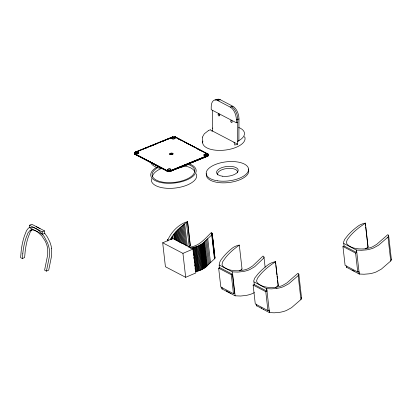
<?xml version="1.0" encoding="UTF-8"?>
<svg xmlns="http://www.w3.org/2000/svg" width="412" height="412" viewBox="0 0 412 412"><rect width="100%" height="100%" fill="white"/><g stroke="black" fill="none" stroke-linecap="round" stroke-linejoin="round"><path stroke-width="0.62" d="M135.666 154.691L134.729 154.134L134.286 153.104L134.775 154.191L135.739 154.691L135.064 154.438L134.935 153.748L134.487 153.542L134.415 152.708L135.316 152.049L171.804 137.232L173.905 136.835L175.764 137.191L208.055 154.32M206.711 156.627L208.081 155.695L208.359 154.479L207.988 155.829L206.747 156.539L207.597 156.21L208.081 155.206L207.679 156.153L206.494 156.555L207.226 156.442L208.008 155.267L207.622 156.194L206.551 156.581M211.845 131.186A21.506 8.225 0.2 0 1 212.458 131.042L212.571 110.524M236.37 122.781L236.38 119.82A10.408 5.722 74.4 0 0 230.164 107.063L217.51 100.461A10.403 5.722 74.4 0 0 211.217 106.687L211.202 109.644L236.37 122.781L237.739 122.4M216.532 99.719A10.269 5.65 74.4 0 1 220.255 99.694L232.904 106.301A10.279 5.655 74.4 0 1 238.975 118.975L238.878 140.647L237.657 141.316L237.667 144.2A21.506 8.225 0.2 0 1 234.696 145.029L234.706 143.932A1.416 0.778 74.4 0 0 233.877 142.166M170.48 170.62C170.367 172.597 168.513 170.578 170.856 170.486L207.669 155.509M169.409 171.624C169.157 172.165 166.572 170.105 167.195 171.145C168.518 172.52 169.152 170.213 168.951 171.613M208.106 155.648L208.359 154.649L208.153 155.582L206.819 156.385L208.075 155.705L208.23 154.237M207.936 155.334C207.818 156.756 208.688 153.712 208.271 154.778M204.445 152.414L208.178 154.176L208.153 155.582L206.567 156.524M169.641 170.81C168.534 171.454 170.826 171.907 170.347 170.661M170.856 170.486C171.129 171.407 169.62 171.948 170.074 170.728M170.733 170.532C171.062 171.562 169.044 172.144 169.492 170.831M170.027 171.531L169.744 171.541L207.03 156.529L207.231 155.721M169.667 171.413L169.785 170.784M169.929 170.759C169.62 171.799 170.918 171.407 170.609 170.578M207.349 155.669L207.133 156.483M134.291 153.043L135.383 154.613M134.827 154.243C132.829 152.136 136.918 155.777 134.894 154.294M134.961 153.908L134.374 152.775L134.951 154.17L168.992 171.66M134.904 153.8C134.121 152.96 134.801 154.835 135.471 154.613M134.935 154.067C133.467 152.069 135.641 155.509 134.353 153.465M134.915 154.232C133.766 152.291 136.408 155.741 135.265 154.536M207.947 155.885C207.725 155.787 206.211 157.296 207.442 155.921M208.184 155.401L208.312 155.108L207.797 155.993L207.015 156.194L207.787 155.927L208.323 154.902M207.962 155.741L208.142 155.103L207.504 156.277M208.24 155.2C207.396 156.575 206.865 156.452 208.039 155.762M208.374 154.613L208.312 155.169L208.374 154.675M175.677 137.145L175.579 137.103M207.566 155.566C207.766 156.117 206.834 156.606 207.262 155.932M169.291 171.624C168.941 170.094 169.538 172.211 168.693 171.377C167.638 169.538 167.828 172.602 168.184 170.862M207.905 153.964L207.895 154.309L205.001 152.795M175.476 137.062L175.471 137.407L175.368 137.026M175.131 136.964L175.131 137.402L175.012 136.933M22.82 253.215A100.636 49.837 66.8 0 1 26.09 237.781L28.073 232.795L29.978 230.519A14.425 7.143 66.8 0 1 30.606 230.195L31.497 229.968A19.596 9.703 66.8 0 1 32.883 229.937L34.979 230.524A21.542 10.666 66.8 0 1 37.832 232.131L41.895 235.999L45.057 240.819A14.09 6.978 66.8 0 1 46.159 243.229A13.673 6.772 66.8 0 1 47.72 248.956L47.725 254.734L44.594 270.154L46.432 271.111L49.409 256.413L49.394 249.718A16.537 8.189 66.8 0 0 47.504 242.786L44.13 236.447L39.485 231.122A23.865 11.819 66.8 0 0 37.059 229.263A24.323 12.046 66.8 0 0 35.623 228.433A24.596 12.18 66.8 0 0 34.551 227.939L32.63 227.357L29.515 227.573A17.659 8.745 66.8 0 0 28.304 228.289L26.553 230.576L24.493 235.757A103.484 51.248 66.8 0 0 21.125 251.624L20.6 257.629L22.351 258.54L22.82 253.215M167.499 240.732C170.903 232.306 178.499 224.216 187.481 221.61C181.409 226.44 173.91 232.023 170.439 239.64M221.95 287.638L221.996 288.951L235.123 295.806L240.577 296.022L245.784 295.481A16.537 7.457 -6.5 0 0 252.52 293.524L254.446 292.602M208.359 154.994L208.338 154.588M175.244 137.433L175.249 136.995M207.808 154.263L207.818 153.918M207.741 155.844L207.761 155.453M207.808 155.86L207.849 155.391M195.494 271.74L200.835 270.061L205.336 267.491L214.662 258.664L214.858 257.196M207.097 156.308L208.204 155.159M207.324 156.127L207.457 155.618M135.491 154.515L134.451 153.455M168.709 171.428L167.638 171.433L135.105 154.428L134.606 153.671M207.066 156.097L207.53 155.937L207.051 156.127M208.348 155.072L207.983 155.659M208.091 155.618L208.245 155.01M208.354 154.881L208.075 155.654M170.223 171.474L170.213 170.697M188.299 247.107L190.344 245.578L187.542 221.605L190.205 245.547L189.788 245.65M219.627 268.166C218.211 264.267 220.049 260.518 222.691 257.701A103.314 46.582 -6.5 0 1 232.332 248.112A12.834 5.789 -6.5 0 1 238.749 245.176L239.305 245.104L242.035 269.041L239.552 270.895M242.035 269.051L241.478 269.113M202.4 137.17L202.689 142.918M208.317 154.752L207.833 155.618M202.426 137.083L204.342 133.751L208.369 130.64M134.343 152.842L134.806 154.191L135.785 154.433M134.652 153.856L134.415 152.708M207.334 156.066L170.692 171.104M208.364 154.742L208.199 155.278M365.48 248.9L368.091 247.112L365.387 223.15L364.831 223.206A12.834 5.789 -6.5 0 0 358.193 226.034A103.314 46.582 -6.5 0 0 347.723 235.494L344.556 239.537L343.634 241.973A17.659 7.962 -6.5 0 0 343.716 243.24L344.082 246.005L356.73 252.608L356.447 250.089L343.793 243.482M208.302 155.231L208.199 155.499M190.323 248.245L197.4 246.412L202.606 243.554L211.938 234.727L212.293 233.661L211.315 232.574C205.016 238.687 198.708 246.742 189.103 247.112M134.394 153.233L134.518 152.574M170.151 171.31L207.674 155.957M207.972 155.818L208.281 155.247L207.772 156.04M170.202 171.258L169.739 171.588M134.539 153.403L134.425 153.022M207.035 156.163L207.509 156.024M207.756 155.772L207.123 156.163M206.773 156.416L208.003 155.746M207.277 156.189L207.535 156.024M208.204 155.334L207.669 155.751M134.425 152.79C135.023 151.513 135.543 153.104 135.095 152.152M170.012 171.361L207.803 155.927L207.138 156.344M207.988 155.829L207.432 156.287M207.972 155.149L207.9 155.561M256.537 304.473A17.659 7.962 -6.5 0 0 256.619 305.74L269.35 312.59L274.268 312.806L279.475 312.368A16.537 7.457 -6.5 0 0 286.335 310.535L291.5 307.707L300.909 299.545L298.185 275.607A4.965 2.24 -6.5 0 0 297.984 273.218L286.86 282.936L282.617 285.434A13.745 6.195 -6.5 0 1 276.364 287.195A14.09 6.355 -6.5 0 1 273.728 287.483C268.233 287.731 262.032 287.107 257.768 283.276A19.596 8.837 -6.5 0 1 257.011 282.194L256.702 281.396A14.425 6.504 -6.5 0 1 256.614 280.768L257.443 278.218L260.502 274.33A100.636 45.371 -6.5 0 1 271.554 264.494L275.474 261.672L275.721 264.195M275.654 287.468L278.291 285.65L277.734 285.707M368.107 247.102L367.556 247.143M170.697 171.253L170.074 171.34M134.92 153.449L134.94 154.119L134.338 153.285M170.105 171.413L170.486 171.335M207.833 155.406L208.086 155.365M31.868 229.819L30.339 231.822L28.366 236.812A100.636 49.837 66.8 0 0 25.091 252.242L24.617 257.567L22.351 258.54M298.185 275.607L288.771 283.77L283.611 286.603A16.537 7.457 -6.5 0 1 276.751 288.431M365.367 223.175L361.376 225.93A100.636 45.371 -6.5 0 0 350.318 235.767L347.264 239.655L346.435 242.199A14.425 6.504 -6.5 0 0 346.523 242.833L346.832 243.631A19.596 8.837 -6.5 0 0 347.594 244.713C351.858 248.544 358.054 249.167 363.549 248.92A14.09 6.355 -6.5 0 0 366.186 248.621A13.745 6.195 -6.5 0 0 372.433 246.865L376.681 244.373L387.81 234.655A4.965 2.24 -6.5 0 1 388.006 237.044L378.597 245.207L373.432 248.034A16.537 7.457 -6.5 0 1 366.572 249.868L361.36 250.3L356.447 250.089M391.153 259.102A4.965 2.24 -6.5 0 1 390.731 260.981L381.321 269.144L376.161 271.971A16.537 7.457 -6.5 0 1 369.296 273.805L364.09 274.238L359.171 274.026L346.441 267.177A17.659 7.962 -6.5 0 1 346.358 265.91M275.54 261.744L278.28 285.671M206.937 156.369L206.685 156.524M207.308 156.354L206.989 156.452M239.29 245.135L235.53 247.947A100.636 45.371 -6.5 0 0 225.333 257.912L222.624 261.826L222.037 264.365A14.296 6.448 -6.5 0 0 222.356 265.405L222.573 265.776A19.596 8.837 -6.5 0 0 223.438 266.827C228.011 270.478 234.284 271.039 239.923 270.669A14.09 6.355 -6.5 0 0 242.55 270.318A13.745 6.195 -6.5 0 0 248.678 268.449L252.721 265.894L263.005 256.037A4.965 2.24 -6.5 0 1 263.428 258.401L254.729 266.677L249.796 269.587A16.537 7.457 -6.5 0 1 243.059 271.544L237.853 272.085L232.399 271.868L219.266 265.014M134.858 152.579L135.357 152.301M168.915 171.65L168.178 171.547L167.911 170.826M134.971 152.605L135.378 152.388M207.766 155.535L170.357 170.82M208.317 130.671L208.621 130.501M167.19 170.656L167.658 171.428L168.616 171.593M168.724 171.644L168.467 170.877M135.291 152.528L134.997 152.208M207.571 155.731L207.236 155.963M172.896 137.103L134.755 152.553M29.525 225.24L31.791 224.267L44.444 230.869L44.733 233.403L42.467 234.377L29.813 227.774L29.525 225.24L42.179 231.843L44.444 230.869M30.606 230.195L31.961 229.628M46.432 271.111L48.698 270.138L51.68 255.44L51.665 248.745M162.694 242.802L172.875 238.43L193.125 249.002L195.855 272.94L185.673 277.312L165.423 266.739L162.694 242.802L182.943 253.375L193.125 249.002M218.659 268.145L219.797 267.661L232.445 274.263L234.598 293.159L233.465 293.648L220.817 287.046L218.659 268.145L231.312 274.747L232.445 274.263M269.35 312.59L269.062 310.071L267.929 310.555L255.28 303.953L253.123 285.053L254.261 284.568L266.909 291.171L266.621 288.652L253.89 281.803A17.659 7.962 -6.5 0 1 253.807 280.536L254.729 278.1L257.907 274.057A103.314 46.582 -6.5 0 1 268.372 264.597A12.834 5.789 -6.5 0 1 275.005 261.769L275.432 261.677M359.171 274.026L358.888 271.503L357.75 271.992L345.102 265.39L342.949 246.489L344.082 246.005M266.621 288.652L271.539 288.869L276.746 288.431M253.123 285.053L265.776 291.66L266.909 291.171M342.949 246.489L355.597 253.092L356.73 252.608M135.337 152.213L171.814 137.314L174.204 136.923L175.77 137.273L208.117 154.119M207.354 155.834L170.743 170.774L168.781 171.114L167.21 170.815M140.24 150.318L135.471 152.255L135.43 151.997M141.434 149.834L143.222 149.108M144.416 148.624L147.398 147.414M148.588 146.93L156.344 143.783M158.728 142.815L160.515 142.088M161.71 141.604L171.845 137.49M135.491 152.342L138.473 151.132M145.627 148.227L147.419 147.501M149.803 146.533L151.59 145.807M152.785 145.323L156.359 143.87M162.92 141.208L164.707 140.482M167.097 139.513L168.884 138.787M170.079 138.303L171.866 137.577M170.851 170.872L207.226 156.107M167.087 170.614L167.375 171.284L167.988 171.531L166.896 170.527L167.313 171.289L168.652 171.588M167.777 170.805L168.297 171.495L166.968 170.841M238.975 118.975L236.38 119.82M167.298 170.692C167.401 171.588 169.291 171.691 167.287 171.248M170.738 170.846L169.811 171.227M170.707 171.047L170.177 171.387M170.671 171.16L169.656 171.557M168.451 171.613L167.777 171.474M169.991 171.48L170.151 171.433M168.039 171.49L168.302 171.397L167.705 171.413M170.486 170.702L169.656 170.97M170.475 171.068L169.94 171.315M217.51 100.461L220.255 99.694M230.164 107.063L232.904 106.301M134.441 153.697L168.214 171.572M172.731 136.959L172.365 137.407L172.314 137.057M170.357 170.97L169.95 171.135M170.192 171.31L207.349 155.988L207.071 155.932M170.218 170.779L168.204 171.021M172.762 137.217L172.051 137.139M169.95 171.068L168.662 171.253M169.62 171.5L169.924 171.413M365.253 223.113L365.542 225.632M278.157 285.614L277.513 279.944M169.806 171.093L169.229 171.165M169.528 171.474L169.739 171.438M169.667 171.186L169.1 171.31M169.672 171.361L168.982 171.428M169.502 170.913L168.905 170.877M135.285 154.299L135.754 154.371L135.069 154.309M169.234 171.238L168.369 171.176L168.323 170.872M135.754 154.371L135.177 154.387M169.147 171.552L168.843 171.428M206.932 156.524L206.726 156.447M168.91 170.959L168.611 170.882M168.972 171.371L168.523 171.253M168.884 171.562L168.57 171.428M168.616 170.965L167.411 170.722M168.693 171.377L168.369 171.176M168.539 171.315L167.571 170.99M168.868 171.608L168.359 171.5M168.245 171.232L167.833 171.114M168.029 171.325L167.905 171.304M167.632 171.407L167.107 171.098M174.894 137.083L175.764 137.191M174.894 137.17L175.579 137.361M174.889 137.258L175.363 137.371M167.854 171.181L167.452 170.959M167.998 171.454L167.524 171.171M167.921 171.474L168.292 171.613M167.813 171.449L168.333 171.572M167.586 171.284L167.88 171.433L167.277 171.037M167.663 171.382L167.246 171.124M167.447 171.196L167.179 170.995M230.329 293.143L231.091 293.411M36.127 226.708L36.822 226.966A24.596 12.18 66.8 0 1 38.599 227.846A24.323 12.046 66.8 0 1 40.057 228.789M167.128 170.851L134.657 153.892M353.522 270.823L354.212 271.127M229.602 292.855L226.167 290.764M263.35 309.211L263.701 309.386M210.326 129.878L237.667 144.2M176.336 137.654L207.911 154.134M176.892 138.03L181.955 140.672M184.767 142.14L195.448 147.717M196.576 148.305L203.322 151.827M177.443 138.417L180.255 139.879M187.007 143.402L188.13 143.989M197.127 148.686L199.938 150.153M204.985 152.883L206.108 153.47M134.621 153.733L166.906 170.609M168.07 171.361L134.842 153.8M352.615 270.354L353.172 270.648M351.987 269.978L352.564 270.329M134.729 153.944L134.982 154.335M134.554 153.681L134.873 154.243M261.146 307.805L261.63 308.181M168.585 171.629L168.42 171.366M134.992 154.273L135.574 154.593M135.419 154.572L134.945 154.284M134.595 153.933L135.141 154.464M44.712 233.223L47.457 237.137L49.77 241.813A16.537 8.189 66.8 0 1 51.66 248.74M134.544 153.784L134.317 152.909M135.234 154.366L135.466 154.33M134.441 153.583L134.539 153.887L134.446 153.563M208.276 154.376L208.333 154.67M168.132 171.284L168.044 170.846M172.237 137.443L172.18 137.098M172.654 137.428L172.592 136.99M172.499 137.371L172.453 137.021M388.671 235.767L391.4 259.704M388.006 237.044L390.731 260.981M365.686 226.894L367.983 247.051M356.54 250.048L359.269 273.985M355.597 253.092L357.75 271.992M346.379 266.162L346.523 267.419M298.849 274.33L301.579 298.267M275.865 265.457L276.941 274.907M277.08 276.164L277.369 278.682M263.979 257.124L265.127 267.203M266.719 288.611L269.443 312.548M265.776 291.66L267.929 310.555M253.972 282.05L254.261 284.568M256.485 304.097L256.697 305.987M232.399 271.868L235.123 295.806M231.312 274.747L233.465 293.648M221.78 287.061L221.996 288.951M212.232 233.455L215.007 258.02M212.129 233.259L212.273 234.516M212.417 235.777L213.493 245.228M213.637 246.484L213.926 249.002M214.065 250.264L214.786 256.563M212.206 234.299L214.935 258.236M211.984 233.068L212.129 234.33M212.092 234.516L214.822 258.453M211.799 232.893L212.015 234.783M211.938 234.727L214.662 258.664M211.742 234.938L214.467 258.875M207.772 238.708L210.496 262.645M206.803 239.64L209.528 263.577M205.851 240.577L208.575 264.514M204.903 241.53L207.633 265.467M204.223 242.189L206.953 266.126M203.842 242.534L206.572 266.471M203.451 242.879L206.18 266.816M203.039 243.214L205.768 267.151M202.606 243.554L205.336 267.491M202.148 243.889L204.877 267.826M201.669 244.218L204.393 268.155M201.154 244.553L203.878 268.49M200.608 244.877L203.332 268.815M200.031 245.202L202.761 269.139M199.423 245.516L202.153 269.453M198.785 245.825L201.509 269.762M198.11 246.124L200.835 270.061M197.4 246.412L200.124 270.349M196.658 246.69L199.387 270.627M196.04 246.906L198.764 270.844M195.412 247.107L198.136 271.044M194.768 247.298L197.492 271.235M194.109 247.478L196.838 271.415M193.444 247.648L196.169 271.585M192.764 247.803L192.909 249.064M193.053 250.321L193.269 252.211M193.413 253.473L193.625 255.363M193.841 257.253L194.057 259.143M194.273 261.033L194.49 262.923M194.701 264.813L194.845 266.07M195.061 267.96L195.278 269.85M186.445 222.516L189.17 246.453M184.7 223.824L187.213 245.871M183.845 224.483L186.286 245.897M183.021 225.127L185.318 245.284M182.222 225.776L184.375 244.677M181.445 226.43L183.453 244.064M180.683 227.084L182.552 243.461M182.943 253.375L185.673 277.312M179.946 227.738L181.738 243.487M179.225 228.397L180.878 242.884M178.53 229.057L180.034 242.287M177.85 229.721L179.282 242.318M177.191 230.385L178.484 241.726M176.552 231.055L177.701 241.133M175.929 231.729L176.933 240.546M175.332 232.404L176.264 240.593M174.75 233.084L175.538 240.011M174.188 233.764L174.837 239.434M173.648 234.449L174.225 239.49M172.324 236.215L172.613 238.739M172.015 236.648L172.298 239.166M171.433 237.508L171.65 239.398M171.299 237.724L171.444 238.981M170.939 238.363L171.078 239.624M167.777 239.264L167.921 240.52M167.627 239.748L167.772 241.01M42.179 231.843L42.467 234.377M301.332 297.67A4.965 2.24 -6.5 0 1 300.909 299.545M248.657 170.151A21.311 9.61 -6.5 0 1 227.244 182.696A21.311 9.61 -6.5 0 1 206.536 173.673M248.245 169.023A21.311 9.61 -6.5 0 1 248.621 169.986M217.763 174.873A10.084 4.547 -6.5 0 1 226.868 168.513A10.084 4.547 -6.5 0 1 237.564 172.458M237.523 172.649A10.084 4.547 -6.5 0 1 237.467 172.844M189.798 163.301A21.311 9.394 -5.4 0 1 177.938 168.189M177.222 168.328A21.311 9.394 -5.4 0 1 176.861 168.395M163.44 168.91A21.311 9.394 -5.4 0 1 150.833 162.467M170.568 154.716A1.705 0.752 -5.4 0 1 170.146 153.542A1.705 0.752 -5.4 0 1 172.86 153.532A1.705 0.752 -5.4 0 1 171.603 154.711M171.897 138.602A1.705 0.752 -5.4 0 1 173.771 137.474A1.705 0.752 -5.4 0 1 174.868 138.587A1.705 0.752 -5.4 0 1 171.974 138.684M204.234 155.54A1.705 0.752 -5.4 0 1 205.258 154.248A1.705 0.752 -5.4 0 1 207.164 155.087M206.978 155.273A1.705 0.752 -5.4 0 1 206.536 155.509M206.16 155.628A1.705 0.752 -5.4 0 1 204.537 155.648M135.677 153.506A1.705 0.752 -5.4 0 1 137.026 152.26A1.705 0.752 -5.4 0 1 138.679 153.192A1.705 0.752 -5.4 0 1 135.795 153.573M167.931 170.336A1.705 0.752 -5.4 0 1 168.168 169.203A1.705 0.752 -5.4 0 1 170.645 169.239A1.705 0.752 -5.4 0 1 169.888 170.367M169.054 170.496A1.705 0.752 -5.4 0 1 168.256 170.434M244.924 137.531A21.311 9.61 -6.5 0 1 223.546 150.241A21.311 9.61 -6.5 0 1 202.889 141.048M244.548 136.568A21.311 9.61 -6.5 0 1 244.877 137.366M238.63 127.463A21.306 9.605 -6.5 0 1 238.955 140.6L238.703 140.75A21.218 9.569 -6.5 0 1 237.657 141.316L237.755 119.439A10.408 5.722 74.4 0 0 231.534 106.682M212.494 128.184A21.306 9.605 -6.5 0 1 212.803 128.07M219.864 115.267A1.138 0.623 74.4 0 1 219.514 114.186M215.1 100.018A10.403 5.722 74.4 0 1 218.88 100.08M209.517 130.408A1.416 0.778 74.4 0 1 210.326 129.878M196.349 173.879A22.845 10.3 -6.5 0 1 174.863 188.083A22.845 10.3 -6.5 0 1 151.425 178.715M188.753 163.739A22.845 10.3 -6.5 0 1 190.05 178.334A22.845 10.3 -6.5 0 1 157.739 181.682A22.845 10.3 -6.5 0 1 157.188 167.009M187.8 164.3A21.424 9.661 -6.5 0 1 189.103 177.943A21.424 9.661 -6.5 0 1 158.898 181.192A21.424 9.661 -6.5 0 1 157.94 167.514M152.419 176.995A21.424 9.661 -6.5 0 1 161.916 168.281M184.499 165.943A21.424 9.661 -6.5 0 1 194.799 171.928M217.634 180.832A21.311 9.61 -6.5 0 0 248.554 169.008A21.311 9.61 -6.5 0 0 215.94 164.275A21.311 9.61 -6.5 0 0 217.634 180.832M222.418 176.207A10.892 4.913 -6.5 0 0 238.198 170.151A10.892 4.913 -6.5 0 0 221.507 167.751A10.892 4.913 -6.5 0 0 222.418 176.207M172.566 138.813A1.705 0.752 -5.4 0 0 175.188 138.02A1.705 0.752 -5.4 0 0 172.721 137.5A1.705 0.752 -5.4 0 0 172.566 138.813M136.326 153.604A1.705 0.752 -5.4 0 0 138.813 152.718A1.705 0.752 -5.4 0 0 136.212 152.311A1.705 0.752 -5.4 0 0 136.326 153.604M170.434 154.567A1.705 0.752 -5.4 0 0 173.03 153.753A1.705 0.752 -5.4 0 0 170.532 153.254A1.705 0.752 -5.4 0 0 170.434 154.567M204.584 155.535A1.705 0.752 -5.4 0 0 207.236 154.768A1.705 0.752 -5.4 0 0 204.81 154.217A1.705 0.752 -5.4 0 0 204.584 155.535M168.302 170.321A1.705 0.752 -5.4 0 0 170.867 169.487A1.705 0.752 -5.4 0 0 168.338 169.013A1.705 0.752 -5.4 0 0 168.302 170.321M230.808 120.958A1.138 0.623 74.4 0 0 231.688 122.601A1.138 0.623 74.4 0 0 231.91 120.922A1.138 0.623 74.4 0 0 230.808 120.958M218.159 114.304A1.138 0.623 74.4 0 0 219.009 115.999A1.138 0.623 74.4 0 0 219.282 114.366A1.138 0.623 74.4 0 0 218.159 114.304"/></g></svg>
